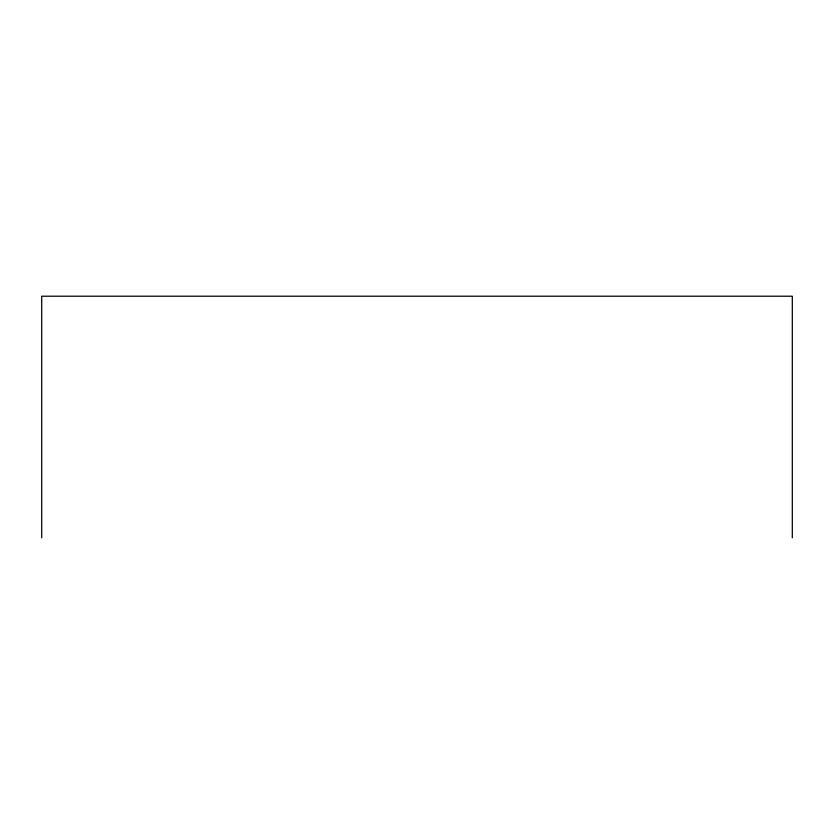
<?xml version="1.0" encoding="UTF-8"?>
<svg xmlns="http://www.w3.org/2000/svg" width="834" height="834" viewBox="0 0 834 834"><rect width="100%" height="100%" fill="white"/><g stroke="black" fill="none" stroke-linecap="round" stroke-linejoin="round"><path stroke-width="1.25" d="M792.3 537.784L792.3 296.216L41.7 296.216L41.7 537.784"/></g></svg>
